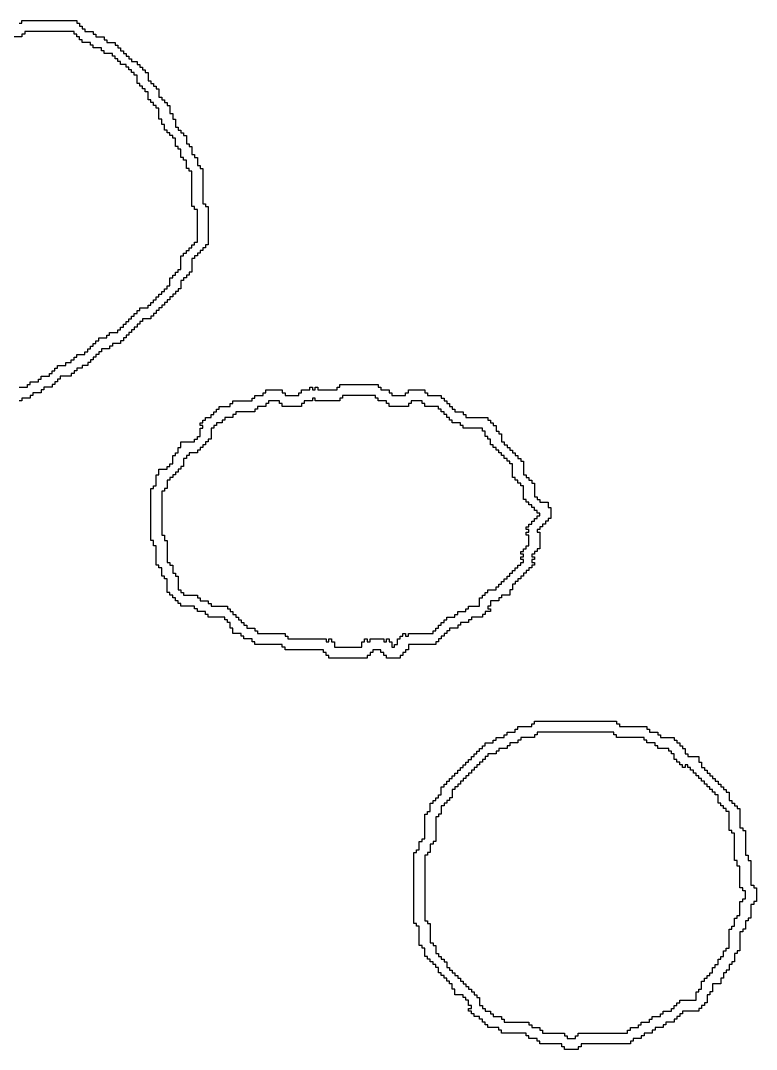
# Model space of a CAD drawing. Header units: millimetres. Extents: x 0 to 6624, y -35 to 3500.
# Drawn here: x 5088 to 5707, y 1021 to 1888 of the extents above; entities that cross this region are included whole.
import ezdxf

# ---------------------------------------------------------------- set-up
doc = ezdxf.new("R2010")
doc.units = ezdxf.units.MM
doc.layers.add('garden_ground', color=7, linetype='Continuous')
doc.layers.add('stepping_stones', color=7, linetype='Continuous')

msp = doc.modelspace()

# ---------------------------------------------------------------- linework, layer by layer
at = {"layer": 'garden_ground'}
msp.add_lwpolyline([(5086.46, 1886.03), (5088.77, 1886.03), (5088.77, 1888.34), (5088.77, 1888.34), (5134.94, 1888.34), (5134.94, 1886.03), (5137.25, 1886.03), (5137.25, 1883.73), (5139.56, 1883.73), (5139.56, 1881.42), (5141.87, 1881.42), (5141.87, 1879.12), (5148.79, 1879.12), (5148.79, 1876.81), (5151.1, 1876.81), (5151.1, 1874.51), (5158.02, 1874.51), (5158.02, 1872.2), (5160.33, 1872.2), (5160.33, 1869.89), (5167.26, 1869.89), (5167.26, 1867.59), (5169.57, 1867.59), (5169.57, 1865.28), (5171.87, 1865.28), (5171.87, 1862.98), (5174.18, 1862.98), (5174.18, 1860.67), (5176.49, 1860.67), (5176.49, 1858.37), (5178.8, 1858.37), (5178.8, 1856.06), (5181.11, 1856.06), (5181.11, 1853.75), (5185.72, 1853.75), (5185.72, 1851.45), (5188.03, 1851.45), (5188.03, 1849.14), (5190.34, 1849.14), (5190.34, 1846.84), (5192.65, 1846.84), (5192.65, 1844.53), (5194.96, 1844.53), (5194.96, 1837.62), (5197.27, 1837.62), (5197.27, 1835.31), (5199.58, 1835.31), (5199.58, 1833), (5201.88, 1833), (5201.88, 1830.7), (5204.19, 1830.7), (5204.19, 1823.78), (5206.5, 1823.78), (5206.5, 1821.48), (5208.81, 1821.48), (5208.81, 1819.17), (5211.12, 1819.17), (5211.12, 1816.86), (5213.43, 1816.86), (5213.43, 1809.95), (5215.73, 1809.95), (5215.73, 1805.34), (5218.04, 1805.34), (5218.04, 1798.42), (5220.35, 1798.42), (5220.35, 1796.11), (5222.66, 1796.11), (5222.66, 1793.81), (5224.97, 1793.81), (5224.97, 1791.5), (5227.28, 1791.5), (5227.28, 1784.58), (5229.58, 1784.58), (5229.58, 1782.28), (5231.89, 1782.28), (5231.89, 1775.36), (5234.2, 1775.36), (5234.2, 1773.06), (5236.51, 1773.06), (5236.51, 1766.14), (5238.82, 1766.14), (5238.82, 1763.83), (5241.13, 1763.83), (5241.13, 1733.86), (5243.43, 1733.86), (5243.43, 1731.55), (5245.74, 1731.55), (5245.74, 1699.28), (5243.43, 1699.28), (5243.43, 1696.97), (5241.13, 1696.97), (5241.13, 1694.66), (5238.82, 1694.66), (5238.82, 1692.36), (5236.51, 1692.36), (5236.51, 1690.05), (5234.2, 1690.05), (5234.2, 1687.75), (5231.89, 1687.75), (5231.89, 1676.22), (5229.58, 1676.22), (5229.58, 1673.91), (5227.28, 1673.91), (5227.28, 1671.61), (5224.97, 1671.61), (5224.97, 1669.3), (5222.66, 1669.3), (5222.66, 1662.38), (5220.35, 1662.38), (5220.35, 1660.08), (5218.04, 1660.08), (5218.04, 1657.77), (5215.73, 1657.77), (5215.73, 1655.47), (5213.43, 1655.47), (5213.43, 1653.16), (5211.12, 1653.16), (5211.12, 1650.86), (5208.81, 1650.86), (5208.81, 1648.55), (5206.5, 1648.55), (5206.5, 1646.25), (5204.19, 1646.25), (5204.19, 1643.94), (5201.88, 1643.94), (5201.88, 1641.63), (5199.58, 1641.63), (5199.58, 1639.33), (5197.27, 1639.33), (5197.27, 1637.02), (5190.34, 1637.02), (5190.34, 1634.72), (5188.03, 1634.72), (5188.03, 1632.41), (5185.72, 1632.41), (5185.72, 1630.11), (5183.42, 1630.11), (5183.42, 1627.8), (5181.11, 1627.8), (5181.11, 1625.49), (5178.8, 1625.49), (5178.8, 1623.19), (5176.49, 1623.19), (5176.49, 1620.88), (5174.18, 1620.88), (5174.18, 1618.58), (5171.87, 1618.58), (5171.87, 1616.27), (5164.95, 1616.27), (5164.95, 1613.97), (5162.64, 1613.97), (5162.64, 1611.66), (5155.72, 1611.66), (5155.72, 1609.35), (5153.41, 1609.35), (5153.41, 1607.05), (5151.1, 1607.05), (5151.1, 1604.74), (5148.79, 1604.74), (5148.79, 1602.44), (5146.48, 1602.44), (5146.48, 1600.13), (5144.17, 1600.13), (5144.17, 1597.83), (5139.56, 1597.83), (5139.56, 1595.52), (5134.94, 1595.52), (5134.94, 1593.21), (5132.63, 1593.21), (5132.63, 1590.91), (5130.32, 1590.91), (5130.32, 1588.6), (5121.09, 1588.6), (5121.09, 1586.3), (5118.78, 1586.3), (5118.78, 1583.99), (5116.47, 1583.99), (5116.47, 1581.69), (5114.16, 1581.69), (5114.16, 1579.38), (5107.24, 1579.38), (5107.24, 1577.08), (5104.93, 1577.08), (5104.93, 1574.77), (5098.01, 1574.77), (5098.01, 1572.46), (5095.7, 1572.46), (5095.7, 1570.16), (5088.77, 1570.16), (5088.77, 1567.85), (5086.46, 1567.85)], dxfattribs=at)
for points in [[(5356.55, 1581.69), (5388.86, 1581.69), (5388.86, 1579.38), (5391.17, 1579.38), (5391.17, 1577.08), (5398.1, 1577.08), (5398.1, 1574.77), (5400.41, 1574.77), (5400.41, 1572.46), (5411.95, 1572.46), (5411.95, 1574.77), (5414.26, 1574.77), (5414.26, 1577.08), (5428.11, 1577.08), (5428.11, 1574.77), (5430.42, 1574.77), (5430.42, 1572.46), (5441.96, 1572.46), (5441.96, 1570.16), (5444.27, 1570.16), (5444.27, 1567.85), (5446.57, 1567.85), (5446.57, 1565.55), (5448.88, 1565.55), (5448.88, 1563.24), (5451.19, 1563.24), (5451.19, 1560.94), (5453.5, 1560.94), (5453.5, 1558.63), (5460.42, 1558.63), (5460.42, 1556.32), (5462.73, 1556.32), (5462.73, 1554.02), (5481.2, 1554.02), (5481.2, 1551.71), (5483.51, 1551.71), (5483.51, 1549.41), (5485.82, 1549.41), (5485.82, 1547.1), (5488.13, 1547.1), (5488.13, 1542.49), (5490.43, 1542.49), (5490.43, 1540.18), (5492.74, 1540.18), (5492.74, 1533.27), (5495.05, 1533.27), (5495.05, 1530.96), (5497.36, 1530.96), (5497.36, 1528.66), (5499.67, 1528.66), (5499.67, 1526.35), (5501.98, 1526.35), (5501.98, 1524.04), (5504.28, 1524.04), (5504.28, 1521.74), (5506.59, 1521.74), (5506.59, 1519.43), (5508.9, 1519.43), (5508.9, 1517.13), (5511.21, 1517.13), (5511.21, 1505.6), (5513.52, 1505.6), (5513.52, 1503.29), (5515.83, 1503.29), (5515.83, 1500.99), (5518.13, 1500.99), (5518.13, 1498.68), (5520.44, 1498.68), (5520.44, 1487.15), (5522.75, 1487.15), (5522.75, 1484.85), (5525.06, 1484.85), (5525.06, 1482.54), (5531.99, 1482.54), (5531.99, 1477.93), (5534.29, 1477.93), (5534.29, 1468.71), (5531.99, 1468.71), (5531.99, 1466.4), (5529.68, 1466.4), (5529.68, 1464.1), (5527.37, 1464.1), (5527.37, 1461.79), (5525.06, 1461.79), (5525.06, 1459.49), (5522.75, 1459.49), (5522.75, 1457.18), (5525.06, 1457.18), (5525.06, 1443.35), (5522.75, 1443.35), (5522.75, 1441.04), (5520.44, 1441.04), (5520.44, 1438.74), (5518.13, 1438.74), (5518.13, 1436.43), (5520.44, 1436.43), (5520.44, 1434.12), (5518.13, 1434.12), (5518.13, 1431.82), (5520.44, 1431.82), (5520.44, 1429.51), (5518.13, 1429.51), (5518.13, 1427.21), (5515.83, 1427.21), (5515.83, 1424.9), (5513.52, 1424.9), (5513.52, 1422.6), (5511.21, 1422.6), (5511.21, 1420.29), (5508.9, 1420.29), (5508.9, 1417.98), (5506.59, 1417.98), (5506.59, 1415.68), (5504.28, 1415.68), (5504.28, 1413.37), (5501.98, 1413.37), (5501.98, 1408.76), (5499.67, 1408.76), (5499.67, 1404.15), (5492.74, 1404.15), (5492.74, 1401.84), (5490.43, 1401.84), (5490.43, 1399.54), (5483.51, 1399.54), (5483.51, 1394.93), (5481.2, 1394.93), (5481.2, 1392.62), (5483.51, 1392.62), (5483.51, 1390.32), (5478.89, 1390.32), (5478.89, 1388.01), (5476.58, 1388.01), (5476.58, 1385.7), (5467.35, 1385.7), (5467.35, 1383.4), (5465.04, 1383.4), (5465.04, 1381.09), (5458.12, 1381.09), (5458.12, 1378.79), (5455.81, 1378.79), (5455.81, 1376.48), (5448.88, 1376.48), (5448.88, 1374.18), (5446.57, 1374.18), (5446.57, 1371.87), (5444.27, 1371.87), (5444.27, 1369.57), (5441.96, 1369.57), (5441.96, 1367.26), (5439.65, 1367.26), (5439.65, 1364.95), (5437.34, 1364.95), (5437.34, 1362.65), (5414.26, 1362.65), (5414.26, 1358.04), (5411.95, 1358.04), (5411.95, 1355.73), (5409.64, 1355.73), (5409.64, 1353.43), (5407.33, 1353.43), (5407.33, 1351.12), (5395.79, 1351.12), (5395.79, 1353.43), (5393.48, 1353.43), (5393.48, 1355.73), (5391.17, 1355.73), (5391.17, 1358.04), (5384.25, 1358.04), (5384.25, 1355.73), (5381.94, 1355.73), (5381.94, 1353.43), (5379.63, 1353.43), (5379.63, 1351.12), (5347.31, 1351.12), (5347.31, 1353.43), (5345, 1353.43), (5345, 1355.73), (5342.7, 1355.73), (5342.7, 1358.04), (5310.38, 1358.04), (5310.38, 1360.34), (5308.07, 1360.34), (5308.07, 1362.65), (5284.99, 1362.65), (5284.99, 1364.95), (5282.68, 1364.95), (5282.68, 1367.26), (5275.75, 1367.26), (5275.75, 1369.57), (5273.44, 1369.57), (5273.44, 1371.87), (5266.52, 1371.87), (5266.52, 1376.48), (5264.21, 1376.48), (5264.21, 1381.09), (5261.9, 1381.09), (5261.9, 1383.4), (5259.59, 1383.4), (5259.59, 1385.7), (5245.74, 1385.7), (5245.74, 1388.01), (5243.43, 1388.01), (5243.43, 1390.32), (5236.51, 1390.32), (5236.51, 1392.62), (5234.2, 1392.62), (5234.2, 1394.93), (5222.66, 1394.93), (5222.66, 1397.23), (5220.35, 1397.23), (5220.35, 1399.54), (5218.04, 1399.54), (5218.04, 1401.84), (5215.73, 1401.84), (5215.73, 1404.15), (5213.43, 1404.15), (5213.43, 1406.46), (5211.12, 1406.46), (5211.12, 1417.98), (5208.81, 1417.98), (5208.81, 1420.29), (5206.5, 1420.29), (5206.5, 1427.21), (5204.19, 1427.21), (5204.19, 1429.51), (5201.88, 1429.51), (5201.88, 1445.65), (5199.58, 1445.65), (5199.58, 1450.26), (5197.27, 1450.26), (5197.27, 1494.07), (5199.58, 1494.07), (5199.58, 1496.38), (5201.88, 1496.38), (5201.88, 1505.6), (5204.19, 1505.6), (5204.19, 1510.21), (5211.12, 1510.21), (5211.12, 1512.52), (5213.43, 1512.52), (5213.43, 1514.82), (5215.73, 1514.82), (5215.73, 1521.74), (5218.04, 1521.74), (5218.04, 1524.04), (5220.35, 1524.04), (5220.35, 1528.66), (5222.66, 1528.66), (5222.66, 1533.27), (5234.2, 1533.27), (5234.2, 1535.57), (5236.51, 1535.57), (5236.51, 1537.88), (5238.82, 1537.88), (5238.82, 1544.8), (5241.13, 1544.8), (5241.13, 1547.1), (5238.82, 1547.1), (5238.82, 1549.41), (5241.13, 1549.41), (5241.13, 1551.71), (5243.43, 1551.71), (5243.43, 1554.02), (5248.05, 1554.02), (5248.05, 1556.32), (5250.36, 1556.32), (5250.36, 1558.63), (5252.67, 1558.63), (5252.67, 1560.94), (5254.98, 1560.94), (5254.98, 1563.24), (5264.21, 1563.24), (5264.21, 1565.55), (5266.52, 1565.55), (5266.52, 1567.85), (5282.68, 1567.85), (5282.68, 1570.16), (5284.99, 1570.16), (5284.99, 1572.46), (5291.91, 1572.46), (5291.91, 1574.77), (5294.22, 1574.77), (5294.22, 1577.08), (5308.07, 1577.08), (5308.07, 1574.77), (5310.38, 1574.77), (5310.38, 1572.46), (5321.92, 1572.46), (5321.92, 1574.77), (5324.23, 1574.77), (5324.23, 1577.08), (5331.15, 1577.08), (5331.15, 1579.38), (5333.46, 1579.38), (5333.46, 1577.08), (5335.77, 1577.08), (5335.77, 1579.38), (5338.08, 1579.38), (5338.08, 1577.08), (5354.24, 1577.08), (5354.24, 1579.38), (5356.55, 1579.38), (5356.55, 1581.69)], [(5520.44, 1298.09), (5589.7, 1298.09), (5589.7, 1295.78), (5592, 1295.78), (5592, 1293.48), (5615.09, 1293.48), (5615.09, 1291.17), (5617.4, 1291.17), (5617.4, 1288.87), (5624.32, 1288.87), (5624.32, 1286.56), (5626.63, 1286.56), (5626.63, 1284.26), (5638.17, 1284.26), (5638.17, 1281.95), (5640.48, 1281.95), (5640.48, 1279.64), (5642.79, 1279.64), (5642.79, 1277.34), (5645.1, 1277.34), (5645.1, 1275.03), (5647.41, 1275.03), (5647.41, 1270.42), (5649.71, 1270.42), (5649.71, 1268.12), (5658.95, 1268.12), (5658.95, 1263.5), (5661.26, 1263.5), (5661.26, 1258.89), (5663.56, 1258.89), (5663.56, 1256.59), (5665.87, 1256.59), (5665.87, 1254.28), (5668.18, 1254.28), (5668.18, 1251.98), (5670.49, 1251.98), (5670.49, 1249.67), (5672.8, 1249.67), (5672.8, 1247.36), (5675.11, 1247.36), (5675.11, 1245.06), (5677.41, 1245.06), (5677.41, 1242.75), (5679.72, 1242.75), (5679.72, 1240.45), (5682.03, 1240.45), (5682.03, 1238.14), (5684.34, 1238.14), (5684.34, 1231.23), (5686.65, 1231.23), (5686.65, 1228.92), (5688.96, 1228.92), (5688.96, 1226.61), (5691.27, 1226.61), (5691.27, 1224.31), (5693.57, 1224.31), (5693.57, 1208.17), (5695.88, 1208.17), (5695.88, 1205.86), (5698.19, 1205.86), (5698.19, 1185.11), (5700.5, 1185.11), (5700.5, 1180.5), (5702.81, 1180.5), (5702.81, 1159.75), (5705.12, 1159.75), (5705.12, 1157.44), (5707.42, 1157.44), (5707.42, 1145.92), (5705.12, 1145.92), (5705.12, 1143.61), (5702.81, 1143.61), (5702.81, 1132.08), (5700.5, 1132.08), (5700.5, 1129.78), (5698.19, 1129.78), (5698.19, 1122.86), (5695.88, 1122.86), (5695.88, 1120.55), (5693.57, 1120.55), (5693.57, 1104.41), (5691.27, 1104.41), (5691.27, 1102.11), (5688.96, 1102.11), (5688.96, 1095.19), (5686.65, 1095.19), (5686.65, 1092.89), (5684.34, 1092.89), (5684.34, 1088.27), (5682.03, 1088.27), (5682.03, 1085.97), (5679.72, 1085.97), (5679.72, 1081.36), (5677.41, 1081.36), (5677.41, 1076.75), (5670.49, 1076.75), (5670.49, 1069.83), (5668.18, 1069.83), (5668.18, 1067.52), (5665.87, 1067.52), (5665.87, 1060.61), (5663.56, 1060.61), (5663.56, 1058.3), (5661.26, 1058.3), (5661.26, 1055.99), (5658.95, 1055.99), (5658.95, 1053.69), (5645.1, 1053.69), (5645.1, 1051.38), (5642.79, 1051.38), (5642.79, 1049.08), (5640.48, 1049.08), (5640.48, 1046.77), (5638.17, 1046.77), (5638.17, 1044.47), (5631.25, 1044.47), (5631.25, 1042.16), (5628.94, 1042.16), (5628.94, 1039.86), (5622.01, 1039.86), (5622.01, 1037.55), (5619.7, 1037.55), (5619.7, 1035.24), (5612.78, 1035.24), (5612.78, 1032.94), (5610.47, 1032.94), (5610.47, 1030.63), (5603.55, 1030.63), (5603.55, 1028.33), (5601.24, 1028.33), (5601.24, 1026.02), (5559.69, 1026.02), (5559.69, 1023.72), (5557.38, 1023.72), (5557.38, 1021.41), (5545.84, 1021.41), (5545.84, 1023.72), (5543.53, 1023.72), (5543.53, 1026.02), (5525.06, 1026.02), (5525.06, 1028.33), (5522.75, 1028.33), (5522.75, 1030.63), (5515.83, 1030.63), (5515.83, 1032.94), (5513.52, 1032.94), (5513.52, 1035.24), (5492.74, 1035.24), (5492.74, 1037.55), (5490.43, 1037.55), (5490.43, 1039.86), (5481.2, 1039.86), (5481.2, 1042.16), (5478.89, 1042.16), (5478.89, 1044.47), (5476.58, 1044.47), (5476.58, 1046.77), (5474.28, 1046.77), (5474.28, 1049.08), (5469.66, 1049.08), (5469.66, 1051.38), (5467.35, 1051.38), (5467.35, 1053.69), (5465.04, 1053.69), (5465.04, 1055.99), (5467.35, 1055.99), (5467.35, 1058.3), (5465.04, 1058.3), (5465.04, 1062.91), (5462.73, 1062.91), (5462.73, 1065.22), (5460.42, 1065.22), (5460.42, 1067.52), (5453.5, 1067.52), (5453.5, 1072.13), (5451.19, 1072.13), (5451.19, 1076.75), (5448.88, 1076.75), (5448.88, 1079.05), (5446.57, 1079.05), (5446.57, 1081.36), (5444.27, 1081.36), (5444.27, 1083.66), (5441.96, 1083.66), (5441.96, 1085.97), (5439.65, 1085.97), (5439.65, 1090.58), (5437.34, 1090.58), (5437.34, 1092.89), (5435.03, 1092.89), (5435.03, 1095.19), (5432.72, 1095.19), (5432.72, 1097.5), (5430.42, 1097.5), (5430.42, 1099.8), (5428.11, 1099.8), (5428.11, 1106.72), (5425.8, 1106.72), (5425.8, 1109.03), (5423.49, 1109.03), (5423.49, 1125.16), (5421.18, 1125.16), (5421.18, 1127.47), (5418.87, 1127.47), (5418.87, 1187.42), (5421.18, 1187.42), (5421.18, 1189.72), (5423.49, 1189.72), (5423.49, 1196.64), (5425.8, 1196.64), (5425.8, 1198.95), (5428.11, 1198.95), (5428.11, 1219.7), (5430.42, 1219.7), (5430.42, 1222), (5432.72, 1222), (5432.72, 1228.92), (5435.03, 1228.92), (5435.03, 1231.23), (5437.34, 1231.23), (5437.34, 1233.53), (5439.65, 1233.53), (5439.65, 1235.84), (5441.96, 1235.84), (5441.96, 1242.75), (5444.27, 1242.75), (5444.27, 1245.06), (5446.57, 1245.06), (5446.57, 1247.36), (5448.88, 1247.36), (5448.88, 1249.67), (5451.19, 1249.67), (5451.19, 1251.98), (5453.5, 1251.98), (5453.5, 1254.28), (5455.81, 1254.28), (5455.81, 1256.59), (5458.12, 1256.59), (5458.12, 1258.89), (5460.42, 1258.89), (5460.42, 1261.2), (5462.73, 1261.2), (5462.73, 1263.5), (5465.04, 1263.5), (5465.04, 1265.81), (5467.35, 1265.81), (5467.35, 1268.12), (5469.66, 1268.12), (5469.66, 1270.42), (5471.97, 1270.42), (5471.97, 1272.73), (5474.28, 1272.73), (5474.28, 1275.03), (5476.58, 1275.03), (5476.58, 1277.34), (5478.89, 1277.34), (5478.89, 1279.64), (5485.82, 1279.64), (5485.82, 1281.95), (5488.13, 1281.95), (5488.13, 1284.26), (5495.05, 1284.26), (5495.05, 1286.56), (5497.36, 1286.56), (5497.36, 1288.87), (5504.28, 1288.87), (5504.28, 1291.17), (5506.59, 1291.17), (5506.59, 1293.48), (5518.13, 1293.48), (5518.13, 1295.78), (5520.44, 1295.78), (5520.44, 1298.09)]]:
    msp.add_lwpolyline(points, close=True, dxfattribs=at)
at = {"layer": 'stepping_stones'}
msp.add_lwpolyline([(5086.46, 1579.38), (5093.39, 1579.38), (5093.39, 1581.69), (5095.7, 1581.69), (5095.7, 1583.99), (5102.62, 1583.99), (5102.62, 1586.3), (5104.93, 1586.3), (5104.93, 1588.6), (5111.86, 1588.6), (5111.86, 1590.91), (5114.16, 1590.91), (5114.16, 1593.21), (5116.47, 1593.21), (5116.47, 1595.52), (5118.78, 1595.52), (5118.78, 1597.83), (5125.71, 1597.83), (5125.71, 1600.13), (5130.32, 1600.13), (5130.32, 1602.44), (5132.63, 1602.44), (5132.63, 1604.74), (5134.94, 1604.74), (5134.94, 1607.05), (5141.87, 1607.05), (5141.87, 1609.35), (5144.17, 1609.35), (5144.17, 1611.66), (5146.48, 1611.66), (5146.48, 1613.97), (5148.79, 1613.97), (5148.79, 1616.27), (5151.1, 1616.27), (5151.1, 1618.58), (5153.41, 1618.58), (5153.41, 1620.88), (5160.33, 1620.88), (5160.33, 1623.19), (5162.64, 1623.19), (5162.64, 1625.49), (5169.57, 1625.49), (5169.57, 1627.8), (5171.87, 1627.8), (5171.87, 1630.11), (5174.18, 1630.11), (5174.18, 1632.41), (5176.49, 1632.41), (5176.49, 1634.72), (5178.8, 1634.72), (5178.8, 1637.02), (5181.11, 1637.02), (5181.11, 1639.33), (5183.42, 1639.33), (5183.42, 1641.63), (5185.72, 1641.63), (5185.72, 1643.94), (5188.03, 1643.94), (5188.03, 1646.25), (5194.96, 1646.25), (5194.96, 1648.55), (5197.27, 1648.55), (5197.27, 1650.86), (5199.58, 1650.86), (5199.58, 1653.16), (5201.88, 1653.16), (5201.88, 1655.47), (5204.19, 1655.47), (5204.19, 1657.77), (5206.5, 1657.77), (5206.5, 1660.08), (5208.81, 1660.08), (5208.81, 1662.38), (5211.12, 1662.38), (5211.12, 1664.69), (5213.43, 1664.69), (5213.43, 1671.61), (5215.73, 1671.61), (5215.73, 1673.91), (5218.04, 1673.91), (5218.04, 1676.22), (5220.35, 1676.22), (5220.35, 1678.52), (5222.66, 1678.52), (5222.66, 1690.05), (5224.97, 1690.05), (5224.97, 1692.36), (5227.28, 1692.36), (5227.28, 1694.66), (5229.58, 1694.66), (5229.58, 1696.97), (5231.89, 1696.97), (5231.89, 1699.28), (5234.2, 1699.28), (5234.2, 1701.58), (5236.51, 1701.58), (5236.51, 1729.25), (5234.2, 1729.25), (5234.2, 1731.55), (5231.89, 1731.55), (5231.89, 1761.53), (5229.58, 1761.53), (5229.58, 1763.83), (5227.28, 1763.83), (5227.28, 1770.75), (5224.97, 1770.75), (5224.97, 1773.06), (5222.66, 1773.06), (5222.66, 1779.97), (5220.35, 1779.97), (5220.35, 1782.28), (5218.04, 1782.28), (5218.04, 1789.2), (5215.73, 1789.2), (5215.73, 1791.5), (5213.43, 1791.5), (5213.43, 1793.81), (5211.12, 1793.81), (5211.12, 1796.11), (5208.81, 1796.11), (5208.81, 1800.72), (5206.5, 1800.72), (5206.5, 1805.34), (5204.19, 1805.34), (5204.19, 1814.56), (5201.88, 1814.56), (5201.88, 1816.86), (5199.58, 1816.86), (5199.58, 1819.17), (5197.27, 1819.17), (5197.27, 1821.48), (5194.96, 1821.48), (5194.96, 1828.39), (5192.65, 1828.39), (5192.65, 1830.7), (5190.34, 1830.7), (5190.34, 1833), (5188.03, 1833), (5188.03, 1835.31), (5185.72, 1835.31), (5185.72, 1842.23), (5183.42, 1842.23), (5183.42, 1844.53), (5181.11, 1844.53), (5181.11, 1846.84), (5178.8, 1846.84), (5178.8, 1849.14), (5176.49, 1849.14), (5176.49, 1851.45), (5171.87, 1851.45), (5171.87, 1853.75), (5169.57, 1853.75), (5169.57, 1856.06), (5167.26, 1856.06), (5167.26, 1858.37), (5164.95, 1858.37), (5164.95, 1860.67), (5158.02, 1860.67), (5158.02, 1862.98), (5155.72, 1862.98), (5155.72, 1865.28), (5148.79, 1865.28), (5148.79, 1867.59), (5146.48, 1867.59), (5146.48, 1869.89), (5139.56, 1869.89), (5139.56, 1872.2), (5137.25, 1872.2), (5137.25, 1874.51), (5134.94, 1874.51), (5134.94, 1876.81), (5132.63, 1876.81), (5132.63, 1879.12), (5091.08, 1879.12), (5091.08, 1879.12), (5091.08, 1876.81), (5088.77, 1876.81), (5088.77, 1874.51), (5065.69, 1874.51)], dxfattribs=at)
for points in [[(5358.86, 1572.46), (5358.86, 1570.16), (5356.55, 1570.16), (5356.55, 1567.85), (5335.77, 1567.85), (5335.77, 1570.16), (5333.46, 1570.16), (5333.46, 1567.85), (5326.54, 1567.85), (5326.54, 1565.55), (5324.23, 1565.55), (5324.23, 1563.24), (5308.07, 1563.24), (5308.07, 1565.55), (5305.76, 1565.55), (5305.76, 1567.85), (5296.53, 1567.85), (5296.53, 1565.55), (5294.22, 1565.55), (5294.22, 1563.24), (5287.29, 1563.24), (5287.29, 1560.94), (5284.99, 1560.94), (5284.99, 1558.63), (5268.83, 1558.63), (5268.83, 1556.32), (5266.52, 1556.32), (5266.52, 1554.02), (5259.59, 1554.02), (5259.59, 1551.71), (5257.29, 1551.71), (5257.29, 1549.41), (5252.67, 1549.41), (5252.67, 1547.1), (5250.36, 1547.1), (5250.36, 1544.8), (5248.05, 1544.8), (5248.05, 1535.57), (5245.74, 1535.57), (5245.74, 1533.27), (5243.43, 1533.27), (5243.43, 1530.96), (5241.13, 1530.96), (5241.13, 1528.66), (5238.82, 1528.66), (5238.82, 1526.35), (5236.51, 1526.35), (5236.51, 1524.04), (5229.58, 1524.04), (5229.58, 1521.74), (5227.28, 1521.74), (5227.28, 1519.43), (5224.97, 1519.43), (5224.97, 1512.52), (5222.66, 1512.52), (5222.66, 1510.21), (5220.35, 1510.21), (5220.35, 1507.91), (5218.04, 1507.91), (5218.04, 1505.6), (5215.73, 1505.6), (5215.73, 1503.29), (5213.43, 1503.29), (5213.43, 1500.99), (5211.12, 1500.99), (5211.12, 1494.07), (5208.81, 1494.07), (5208.81, 1491.77), (5206.5, 1491.77), (5206.5, 1454.87), (5208.81, 1454.87), (5208.81, 1450.26), (5211.12, 1450.26), (5211.12, 1431.82), (5213.43, 1431.82), (5213.43, 1429.51), (5215.73, 1429.51), (5215.73, 1422.6), (5218.04, 1422.6), (5218.04, 1420.29), (5220.35, 1420.29), (5220.35, 1408.76), (5222.66, 1408.76), (5222.66, 1406.46), (5224.97, 1406.46), (5224.97, 1404.15), (5236.51, 1404.15), (5236.51, 1401.84), (5238.82, 1401.84), (5238.82, 1399.54), (5245.74, 1399.54), (5245.74, 1397.23), (5248.05, 1397.23), (5248.05, 1394.93), (5261.9, 1394.93), (5261.9, 1392.62), (5264.21, 1392.62), (5264.21, 1390.32), (5266.52, 1390.32), (5266.52, 1388.01), (5268.83, 1388.01), (5268.83, 1385.7), (5271.14, 1385.7), (5271.14, 1383.4), (5273.44, 1383.4), (5273.44, 1381.09), (5275.75, 1381.09), (5275.75, 1378.79), (5278.06, 1378.79), (5278.06, 1376.48), (5284.99, 1376.48), (5284.99, 1374.18), (5287.29, 1374.18), (5287.29, 1371.87), (5310.38, 1371.87), (5310.38, 1369.57), (5312.69, 1369.57), (5312.69, 1367.26), (5345, 1367.26), (5345, 1364.95), (5347.31, 1364.95), (5347.31, 1367.26), (5349.62, 1367.26), (5349.62, 1364.95), (5351.93, 1364.95), (5351.93, 1360.34), (5375.01, 1360.34), (5375.01, 1364.95), (5377.32, 1364.95), (5377.32, 1367.26), (5379.63, 1367.26), (5379.63, 1364.95), (5381.94, 1364.95), (5381.94, 1367.26), (5393.48, 1367.26), (5393.48, 1364.95), (5395.79, 1364.95), (5395.79, 1367.26), (5398.1, 1367.26), (5398.1, 1364.95), (5400.41, 1364.95), (5400.41, 1360.34), (5402.71, 1360.34), (5402.71, 1362.65), (5405.02, 1362.65), (5405.02, 1367.26), (5407.33, 1367.26), (5407.33, 1369.57), (5409.64, 1369.57), (5409.64, 1371.87), (5411.95, 1371.87), (5411.95, 1369.57), (5414.26, 1369.57), (5414.26, 1371.87), (5435.03, 1371.87), (5435.03, 1374.18), (5437.34, 1374.18), (5437.34, 1376.48), (5439.65, 1376.48), (5439.65, 1378.79), (5441.96, 1378.79), (5441.96, 1381.09), (5444.27, 1381.09), (5444.27, 1383.4), (5446.57, 1383.4), (5446.57, 1385.7), (5453.5, 1385.7), (5453.5, 1388.01), (5455.81, 1388.01), (5455.81, 1390.32), (5462.73, 1390.32), (5462.73, 1392.62), (5465.04, 1392.62), (5465.04, 1394.93), (5474.28, 1394.93), (5474.28, 1401.84), (5476.58, 1401.84), (5476.58, 1404.15), (5478.89, 1404.15), (5478.89, 1406.46), (5481.2, 1406.46), (5481.2, 1408.76), (5488.13, 1408.76), (5488.13, 1411.07), (5490.43, 1411.07), (5490.43, 1413.37), (5492.74, 1413.37), (5492.74, 1415.68), (5495.05, 1415.68), (5495.05, 1417.98), (5497.36, 1417.98), (5497.36, 1420.29), (5499.67, 1420.29), (5499.67, 1422.6), (5501.98, 1422.6), (5501.98, 1424.9), (5504.28, 1424.9), (5504.28, 1427.21), (5506.59, 1427.21), (5506.59, 1429.51), (5508.9, 1429.51), (5508.9, 1431.82), (5511.21, 1431.82), (5511.21, 1434.12), (5508.9, 1434.12), (5508.9, 1436.43), (5511.21, 1436.43), (5511.21, 1438.74), (5508.9, 1438.74), (5508.9, 1441.04), (5511.21, 1441.04), (5511.21, 1443.35), (5513.52, 1443.35), (5513.52, 1445.65), (5515.83, 1445.65), (5515.83, 1454.87), (5513.52, 1454.87), (5513.52, 1457.18), (5515.83, 1457.18), (5515.83, 1459.49), (5513.52, 1459.49), (5513.52, 1461.79), (5515.83, 1461.79), (5515.83, 1464.1), (5518.13, 1464.1), (5518.13, 1466.4), (5520.44, 1466.4), (5520.44, 1468.71), (5522.75, 1468.71), (5522.75, 1471.01), (5525.06, 1471.01), (5525.06, 1473.32), (5522.75, 1473.32), (5522.75, 1475.63), (5520.44, 1475.63), (5520.44, 1477.93), (5518.13, 1477.93), (5518.13, 1480.24), (5515.83, 1480.24), (5515.83, 1482.54), (5513.52, 1482.54), (5513.52, 1484.85), (5511.21, 1484.85), (5511.21, 1496.38), (5508.9, 1496.38), (5508.9, 1498.68), (5506.59, 1498.68), (5506.59, 1500.99), (5504.28, 1500.99), (5504.28, 1503.29), (5501.98, 1503.29), (5501.98, 1514.82), (5499.67, 1514.82), (5499.67, 1517.13), (5497.36, 1517.13), (5497.36, 1519.43), (5495.05, 1519.43), (5495.05, 1521.74), (5492.74, 1521.74), (5492.74, 1524.04), (5490.43, 1524.04), (5490.43, 1526.35), (5488.13, 1526.35), (5488.13, 1528.66), (5485.82, 1528.66), (5485.82, 1530.96), (5483.51, 1530.96), (5483.51, 1535.57), (5481.2, 1535.57), (5481.2, 1537.88), (5478.89, 1537.88), (5478.89, 1542.49), (5476.58, 1542.49), (5476.58, 1544.8), (5460.42, 1544.8), (5460.42, 1547.1), (5458.12, 1547.1), (5458.12, 1549.41), (5451.19, 1549.41), (5451.19, 1551.71), (5448.88, 1551.71), (5448.88, 1554.02), (5446.57, 1554.02), (5446.57, 1556.32), (5444.27, 1556.32), (5444.27, 1558.63), (5441.96, 1558.63), (5441.96, 1560.94), (5439.65, 1560.94), (5439.65, 1563.24), (5428.11, 1563.24), (5428.11, 1565.55), (5425.8, 1565.55), (5425.8, 1567.85), (5416.57, 1567.85), (5416.57, 1565.55), (5414.26, 1565.55), (5414.26, 1563.24), (5398.1, 1563.24), (5398.1, 1565.55), (5395.79, 1565.55), (5395.79, 1567.85), (5388.86, 1567.85), (5388.86, 1570.16), (5386.56, 1570.16), (5386.56, 1572.46), (5358.86, 1572.46)], [(5522.75, 1288.87), (5522.75, 1286.56), (5520.44, 1286.56), (5520.44, 1284.26), (5508.9, 1284.26), (5508.9, 1281.95), (5506.59, 1281.95), (5506.59, 1279.64), (5499.67, 1279.64), (5499.67, 1277.34), (5497.36, 1277.34), (5497.36, 1275.03), (5490.43, 1275.03), (5490.43, 1272.73), (5488.13, 1272.73), (5488.13, 1270.42), (5481.2, 1270.42), (5481.2, 1268.12), (5478.89, 1268.12), (5478.89, 1265.81), (5476.58, 1265.81), (5476.58, 1263.5), (5474.28, 1263.5), (5474.28, 1261.2), (5471.97, 1261.2), (5471.97, 1258.89), (5469.66, 1258.89), (5469.66, 1256.59), (5467.35, 1256.59), (5467.35, 1254.28), (5465.04, 1254.28), (5465.04, 1251.98), (5462.73, 1251.98), (5462.73, 1249.67), (5460.42, 1249.67), (5460.42, 1247.36), (5458.12, 1247.36), (5458.12, 1245.06), (5455.81, 1245.06), (5455.81, 1242.75), (5453.5, 1242.75), (5453.5, 1240.45), (5451.19, 1240.45), (5451.19, 1233.53), (5448.88, 1233.53), (5448.88, 1231.23), (5446.57, 1231.23), (5446.57, 1228.92), (5444.27, 1228.92), (5444.27, 1226.61), (5441.96, 1226.61), (5441.96, 1219.7), (5439.65, 1219.7), (5439.65, 1217.39), (5437.34, 1217.39), (5437.34, 1196.64), (5435.03, 1196.64), (5435.03, 1194.33), (5432.72, 1194.33), (5432.72, 1187.42), (5430.42, 1187.42), (5430.42, 1185.11), (5428.11, 1185.11), (5428.11, 1129.78), (5430.42, 1129.78), (5430.42, 1127.47), (5432.72, 1127.47), (5432.72, 1111.33), (5435.03, 1111.33), (5435.03, 1109.03), (5437.34, 1109.03), (5437.34, 1102.11), (5439.65, 1102.11), (5439.65, 1099.8), (5441.96, 1099.8), (5441.96, 1097.5), (5444.27, 1097.5), (5444.27, 1095.19), (5446.57, 1095.19), (5446.57, 1090.58), (5448.88, 1090.58), (5448.88, 1088.27), (5451.19, 1088.27), (5451.19, 1085.97), (5453.5, 1085.97), (5453.5, 1083.66), (5455.81, 1083.66), (5455.81, 1081.36), (5458.12, 1081.36), (5458.12, 1079.05), (5460.42, 1079.05), (5460.42, 1076.75), (5462.73, 1076.75), (5462.73, 1074.44), (5465.04, 1074.44), (5465.04, 1072.13), (5467.35, 1072.13), (5467.35, 1069.83), (5469.66, 1069.83), (5469.66, 1067.52), (5471.97, 1067.52), (5471.97, 1065.22), (5474.28, 1065.22), (5474.28, 1058.3), (5476.58, 1058.3), (5476.58, 1055.99), (5478.89, 1055.99), (5478.89, 1053.69), (5483.51, 1053.69), (5483.51, 1051.38), (5485.82, 1051.38), (5485.82, 1049.08), (5492.74, 1049.08), (5492.74, 1046.77), (5495.05, 1046.77), (5495.05, 1044.47), (5515.83, 1044.47), (5515.83, 1042.16), (5518.13, 1042.16), (5518.13, 1039.86), (5525.06, 1039.86), (5525.06, 1037.55), (5527.37, 1037.55), (5527.37, 1035.24), (5545.84, 1035.24), (5545.84, 1032.94), (5548.14, 1032.94), (5548.14, 1030.63), (5555.07, 1030.63), (5555.07, 1032.94), (5557.38, 1032.94), (5557.38, 1035.24), (5598.93, 1035.24), (5598.93, 1037.55), (5601.24, 1037.55), (5601.24, 1039.86), (5608.16, 1039.86), (5608.16, 1042.16), (5610.47, 1042.16), (5610.47, 1044.47), (5617.4, 1044.47), (5617.4, 1046.77), (5619.7, 1046.77), (5619.7, 1049.08), (5626.63, 1049.08), (5626.63, 1051.38), (5628.94, 1051.38), (5628.94, 1053.69), (5635.86, 1053.69), (5635.86, 1055.99), (5638.17, 1055.99), (5638.17, 1058.3), (5640.48, 1058.3), (5640.48, 1060.61), (5642.79, 1060.61), (5642.79, 1062.91), (5656.64, 1062.91), (5656.64, 1069.83), (5658.95, 1069.83), (5658.95, 1072.13), (5661.26, 1072.13), (5661.26, 1079.05), (5663.56, 1079.05), (5663.56, 1081.36), (5665.87, 1081.36), (5665.87, 1083.66), (5668.18, 1083.66), (5668.18, 1085.97), (5670.49, 1085.97), (5670.49, 1090.58), (5672.8, 1090.58), (5672.8, 1092.89), (5675.11, 1092.89), (5675.11, 1097.5), (5677.41, 1097.5), (5677.41, 1099.8), (5679.72, 1099.8), (5679.72, 1104.41), (5682.03, 1104.41), (5682.03, 1106.72), (5684.34, 1106.72), (5684.34, 1122.86), (5686.65, 1122.86), (5686.65, 1125.16), (5688.96, 1125.16), (5688.96, 1132.08), (5691.27, 1132.08), (5691.27, 1134.39), (5693.57, 1134.39), (5693.57, 1145.92), (5695.88, 1145.92), (5695.88, 1148.22), (5698.19, 1148.22), (5698.19, 1155.14), (5695.88, 1155.14), (5695.88, 1157.44), (5693.57, 1157.44), (5693.57, 1175.89), (5691.27, 1175.89), (5691.27, 1180.5), (5688.96, 1180.5), (5688.96, 1203.56), (5686.65, 1203.56), (5686.65, 1205.86), (5684.34, 1205.86), (5684.34, 1222), (5682.03, 1222), (5682.03, 1224.31), (5679.72, 1224.31), (5679.72, 1226.61), (5677.41, 1226.61), (5677.41, 1228.92), (5675.11, 1228.92), (5675.11, 1235.84), (5672.8, 1235.84), (5672.8, 1238.14), (5670.49, 1238.14), (5670.49, 1240.45), (5668.18, 1240.45), (5668.18, 1242.75), (5665.87, 1242.75), (5665.87, 1245.06), (5663.56, 1245.06), (5663.56, 1247.36), (5661.26, 1247.36), (5661.26, 1249.67), (5658.95, 1249.67), (5658.95, 1251.98), (5656.64, 1251.98), (5656.64, 1254.28), (5654.33, 1254.28), (5654.33, 1256.59), (5652.02, 1256.59), (5652.02, 1258.89), (5649.71, 1258.89), (5649.71, 1261.2), (5647.41, 1261.2), (5647.41, 1258.89), (5645.1, 1258.89), (5645.1, 1261.2), (5642.79, 1261.2), (5642.79, 1263.5), (5640.48, 1263.5), (5640.48, 1265.81), (5638.17, 1265.81), (5638.17, 1270.42), (5635.86, 1270.42), (5635.86, 1272.73), (5633.55, 1272.73), (5633.55, 1275.03), (5624.32, 1275.03), (5624.32, 1277.34), (5622.01, 1277.34), (5622.01, 1279.64), (5615.09, 1279.64), (5615.09, 1281.95), (5612.78, 1281.95), (5612.78, 1284.26), (5589.7, 1284.26), (5589.7, 1286.56), (5587.39, 1286.56), (5587.39, 1288.87), (5522.75, 1288.87)]]:
    msp.add_lwpolyline(points, close=True, dxfattribs=at)

doc.saveas('drawing.dxf')
